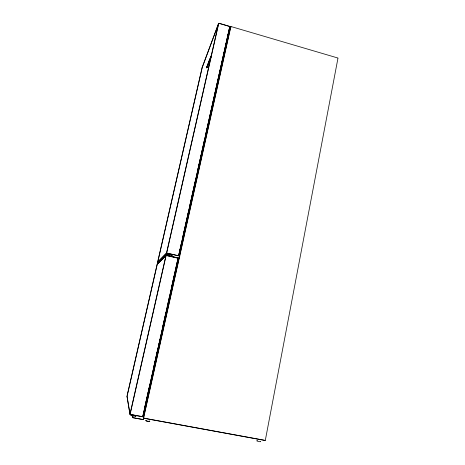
<?xml version="1.0" encoding="UTF-8"?>
<svg xmlns="http://www.w3.org/2000/svg" width="465" height="465" viewBox="0 0 465 465"><rect width="100%" height="100%" fill="white"/><g stroke="black" fill="none" stroke-linecap="round" stroke-linejoin="round"><path stroke-width="0.7" d="M209.058 61.275L208.739 62.345L209.099 61.148M208.454 63.118L208.768 62.014M265.323 440.262L337.974 58.172M208.657 62.269L208.477 63.013M211.104 56.12L207.245 65.815L211.017 56.091L210.587 58.02M206.832 67.814L207.216 65.92L206.768 67.733M144.923 406.567L149.66 385.369M153.758 366.995L158.019 347.919M158.333 346.506L158.966 343.682M159.28 342.269L159.914 339.438M160.227 338.026L160.861 335.201M162.593 327.43L165.906 312.59M166.226 311.178L166.854 308.353M167.173 306.941L167.801 304.11M168.115 302.698L168.749 299.873M169.062 298.46L169.696 295.635M171.428 287.858L174.741 273.025M175.061 271.606L175.689 268.782M176.008 267.369L176.636 264.544M176.95 263.132L177.584 260.301M178.793 254.901L179.426 252.065M179.74 250.647L180.374 247.816M180.687 246.398L181.321 243.561M182.588 237.894L185.436 225.141M185.75 223.723L186.384 220.887M186.703 219.474L187.337 216.638M187.651 215.219L188.284 212.389M190.022 204.594L195.719 179.083M197.933 169.167L201.734 152.16M202.048 150.741L202.682 147.911M202.996 146.492L203.629 143.656M203.949 142.244L204.577 139.407M205.373 135.867L208.692 120.987M209.012 119.569L209.639 116.732M209.959 115.314L229.733 26.749M142.767 416.471L178.107 258.191M178.682 255.616L229.786 26.743M142.854 416.524L178.205 258.191M178.781 255.616L229.89 26.685L231.169 27.086M142.976 416.524L178.31 258.232M178.886 255.657L229.977 26.772M143.47 417.913L230.721 26.679M143.586 417.954L230.838 26.668M143.412 419.511L143.912 417.529M211.058 56.108L210.662 58.073M130.002 414.141L165.988 255.425M166.575 252.838L218.597 23.424M130.13 414.187L166.121 255.442M166.708 252.855L218.73 23.407M166.517 255.058L166.633 254.553M166.703 254.25L166.836 253.64M166.569 255.064L166.679 254.558M166.749 254.256L166.889 253.646M131.084 415.39L131.2 414.896M167.551 254.32L167.65 253.867M131.147 415.414L131.258 414.914M167.33 255.738L167.894 253.466M132.496 417.5L132.944 415.518M132.554 417.524L133.002 415.541M135.809 416.268L135.919 415.768M172.033 255.337L172.137 254.884M135.867 416.268L135.978 415.768M172.085 255.355L172.19 254.901M127.276 395.384L157.286 264.097M157.78 261.929L202.17 67.739M157.798 263.643L157.856 263.207M157.949 262.963L158.03 262.44M207.344 65.943L206.89 67.785L210.732 58.131L206.838 67.826M208.407 63.24L208.942 61.52L208.739 62.293M209.157 60.967L208.965 61.74M209.047 61.613L209.262 60.712M127.009 396.087L157.193 264.062M157.687 261.9L202.089 67.675M202.136 67.501L218.602 23.355M202.252 67.437L218.736 23.279M206.768 67.762L211.186 56.137M157.664 262.028L166.522 253.018M157.745 262.15L166.615 253.169M158.048 262.388L166.906 253.547M157.908 262.998L166.679 254.314M157.937 263.05L166.714 254.372M157.873 263.149L166.697 254.46M160.291 260.853L161.803 259.365M157.234 263.917L166.011 255.273M157.356 263.835L166.162 255.18M167.243 254.21L167.662 253.797M167.313 254.163L167.731 253.756M158.263 263.178L161.349 260.156M164.441 257.139L166.499 255.128M158.809 262.725L160.873 260.714M164.988 256.692L166.534 255.18M142.807 416.599L143.813 416.739M130.264 414.396L142.645 416.669M130.235 414.507L142.61 416.779M131.357 414.85L135.861 415.675M131.194 415.559L135.71 416.332M143.697 418.128L265.155 440.384M143.668 418.221L265.108 440.471M132.618 417.622L143.313 419.575M132.601 417.669L143.296 419.628M166.836 253.059L178.577 255.744M166.796 253.193L179.856 256.134M166.97 253.559L172.079 254.791M167.65 254.483L171.94 255.395M166.615 255.14L167.941 255.442M166.342 255.204L178.089 257.883M166.325 255.314L178.078 257.994M178.194 258.098L179.135 258.313M178.188 258.145L179.13 258.36M167.429 255.826L179.321 258.534M177.909 258.267L179.304 258.587M230.995 26.534L337.875 58.015M218.916 23.25L229.768 26.441M218.91 23.302L229.768 26.499M143.04 416.646L143.429 418.035M132.089 415.454L132.519 417.64M130.915 414.606L131.107 415.53M126.98 396.256L129.956 414.286M127.061 396.383L130.055 414.443M260.214 441.337A1.982 0.32 13 0 1 259.813 441.704A1.982 0.32 13 0 1 257.104 441.029A1.982 0.32 13 0 1 257.517 440.663M149.591 421.121A2.034 0.343 11.2 0 1 148.893 421.43A2.034 0.343 11.2 0 1 146.283 420.866A2.034 0.343 11.2 0 1 146.306 420.412M149.091 420.959A2 0.337 11.2 0 1 149.253 421.476A2 0.337 11.2 0 1 146.481 420.97A2 0.337 11.2 0 1 146.324 420.453"/></g></svg>
